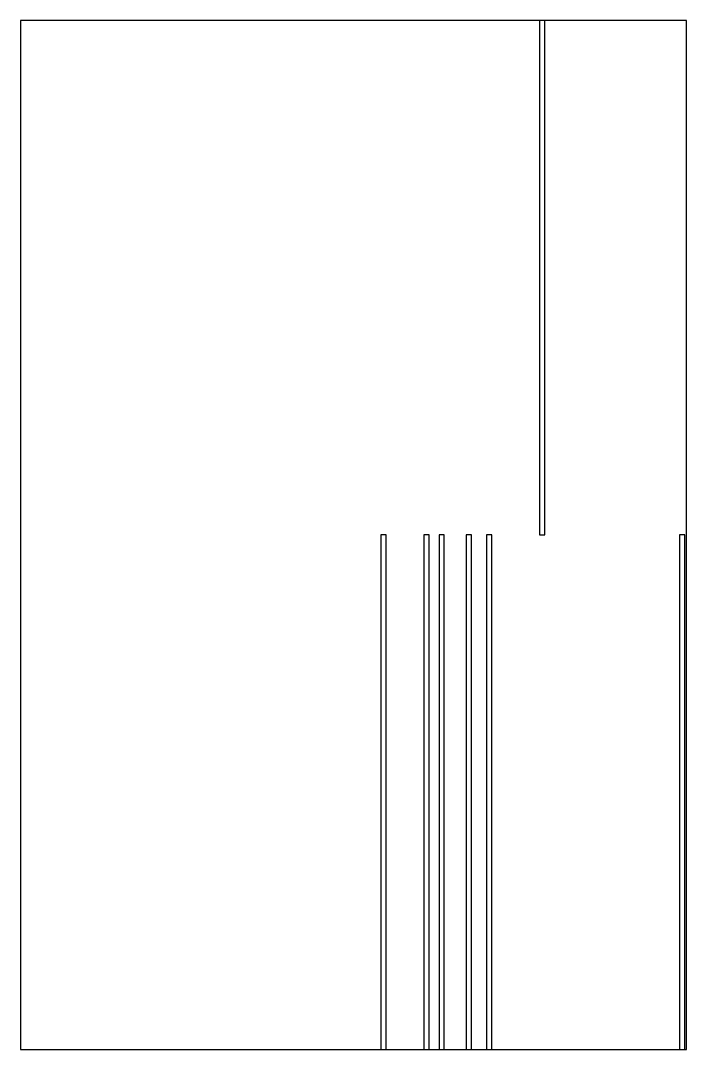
# Model space of a CAD drawing. Header units: millimetres. Extents: x 0 to 388, y 0 to 600.
import ezdxf

# ---------------------------------------------------------------- set-up
doc = ezdxf.new("R2010")
doc.units = ezdxf.units.MM
doc.layers.add('OUTLINE', color=5, linetype='Continuous')
doc.layers.add('SLOT', color=1, linetype='Continuous')

msp = doc.modelspace()

# ---------------------------------------------------------------- linework, layer by layer
at = {"layer": 'OUTLINE'}
msp.add_lwpolyline([(0, 0), (388.02, 0), (388.02, 600), (0, 600), (0, 0)], close=True, dxfattribs=at)
at = {"layer": 'SLOT'}
for points in [[(302.43, 300), (305.53, 300), (305.53, 600), (302.43, 600), (302.43, 300)], [(209.91, 0), (213.01, 0), (213.01, 300), (209.91, 300), (209.91, 0)], [(235, 0), (238.1, 0), (238.1, 300), (235, 300), (235, 0)], [(243.84, 0), (246.94, 0), (246.94, 300), (243.84, 300), (243.84, 0)], [(259.61, 0), (262.71, 0), (262.71, 300), (259.61, 300), (259.61, 0)], [(271.56, 0), (274.66, 0), (274.66, 300), (271.56, 300), (271.56, 0)], [(383.96, 0), (387.06, 0), (387.06, 300), (383.96, 300), (383.96, 0)]]:
    msp.add_lwpolyline(points, close=True, dxfattribs=at)

doc.saveas('drawing.dxf')
